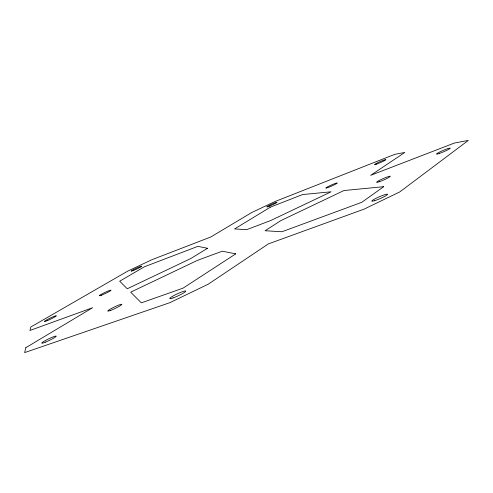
<?xml version="1.0" encoding="UTF-8"?>
<svg xmlns="http://www.w3.org/2000/svg" width="493" height="493" viewBox="0 0 493 493"><rect width="100%" height="100%" fill="white"/><g stroke="black" fill="none" stroke-linecap="round" stroke-linejoin="round"><path stroke-width="0.74" d="M25.827 347.688L24.65 352.6L169.894 302.659L208.262 284.178L268.365 243.899L363.939 209.192L399.749 191.943L468.35 140.4L454.392 143.044L370.674 175.335L404.827 152.442L394.794 154.346L274.866 201.588L251.633 212.569L210.856 236.967L151.906 259.7L127.638 271.175L30.788 327.025L29.962 330.47L92.647 307.706L25.827 347.688M383.677 186.687L361.776 202.315L281.947 231.747L265.098 230.749L280.881 220.593L343.923 190.544L383.677 186.687M235.734 253.864L183.02 288.165L141.343 302.838L130.67 292.176L197.132 260.501L222.238 251.196L235.734 253.864M207.535 248.281L190.729 258.579L127.262 288.769L119.694 281.207L144.363 266.793L197.847 246.358L207.535 248.281M270.404 207.14L234.582 228.943L246.71 229.658L270.799 220.494L331.148 191.783L302.591 194.556L270.404 207.14M374.717 200.669A8.584 0.992 -23.6 0 0 387.449 194.525A8.584 0.992 -23.6 0 0 376.843 197.909A8.584 0.992 -23.6 0 0 374.717 200.669M439.417 153.44A7.518 0.727 -23.3 0 0 450.282 148.233A7.518 0.727 -23.3 0 0 440.495 151.616A7.518 0.727 -23.3 0 0 439.417 153.44M47.353 320.616A6.631 0.573 -25.6 0 0 56.331 315.797A6.631 0.573 -25.6 0 0 47.359 319.513A6.631 0.573 -25.6 0 0 47.353 320.616M133.085 270.632A5.824 0.462 -25.1 0 0 141.645 266.349A5.824 0.462 -25.1 0 0 134.607 269.049A5.824 0.462 -25.1 0 0 133.085 270.632M269.246 206.228A5.657 0.444 -24.4 0 0 277.054 202.303A5.657 0.444 -24.4 0 0 269.388 205.316A5.657 0.444 -24.4 0 0 269.246 206.228M376.658 164.101A6.212 0.518 -23.8 0 0 385.859 159.726A6.212 0.518 -23.8 0 0 378.211 162.456A6.212 0.518 -23.8 0 0 376.658 164.101M173.012 297.951A8.825 1.072 -25.1 0 0 185.744 291.271A8.825 1.072 -25.1 0 0 174.645 295.159A8.825 1.072 -25.1 0 0 173.012 297.951M45.362 342.179A8.036 0.838 -25.9 0 0 56.22 336.171A8.036 0.838 -25.9 0 0 45.368 340.564A8.036 0.838 -25.9 0 0 45.362 342.179M110.142 310.565A7.808 0.826 -25.5 0 0 121.697 304.619A7.808 0.826 -25.5 0 0 112.453 307.928A7.808 0.826 -25.5 0 0 110.142 310.565M101.281 295.258A6.52 0.573 -25.3 0 0 110.974 290.371A6.52 0.573 -25.3 0 0 103.333 293.224A6.52 0.573 -25.3 0 0 101.281 295.258M327.765 187.63A6.243 0.53 -24 0 0 337.163 183.162A6.243 0.53 -24 0 0 329.835 185.725A6.243 0.53 -24 0 0 327.765 187.63M379.135 181.788A7.469 0.746 -23.7 0 0 390.197 176.494A7.469 0.746 -23.7 0 0 380.947 179.612A7.469 0.746 -23.7 0 0 379.135 181.788"/></g></svg>
